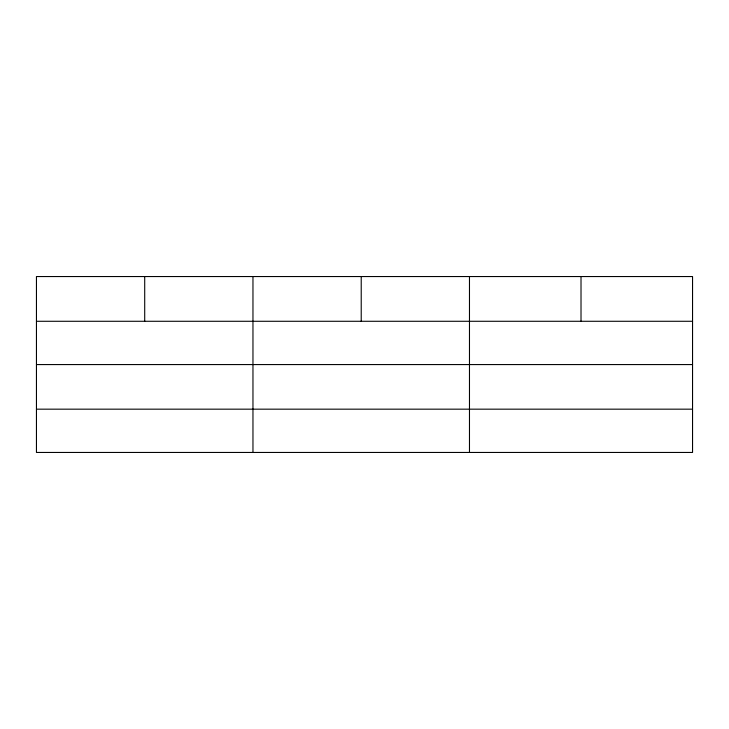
<?xml version="1.0" encoding="UTF-8"?>
<svg xmlns="http://www.w3.org/2000/svg" width="729" height="729" viewBox="0 0 729 729"><rect width="100%" height="100%" fill="white"/><g stroke="black" fill="none" stroke-linecap="round" stroke-linejoin="round"><path stroke-width="1.09" d="M692.55 364.573L692.55 276.546L36.45 276.546L36.45 452.454L692.55 452.454L692.55 364.573L36.45 364.573M36.45 321.279L692.55 321.279M36.45 409.169L692.55 409.169M581.013 276.546L581.013 321.279M469.476 276.546L469.476 452.454M361.219 276.546L361.219 321.279M252.963 276.546L252.963 452.454M144.707 276.546L144.707 321.279"/></g></svg>
